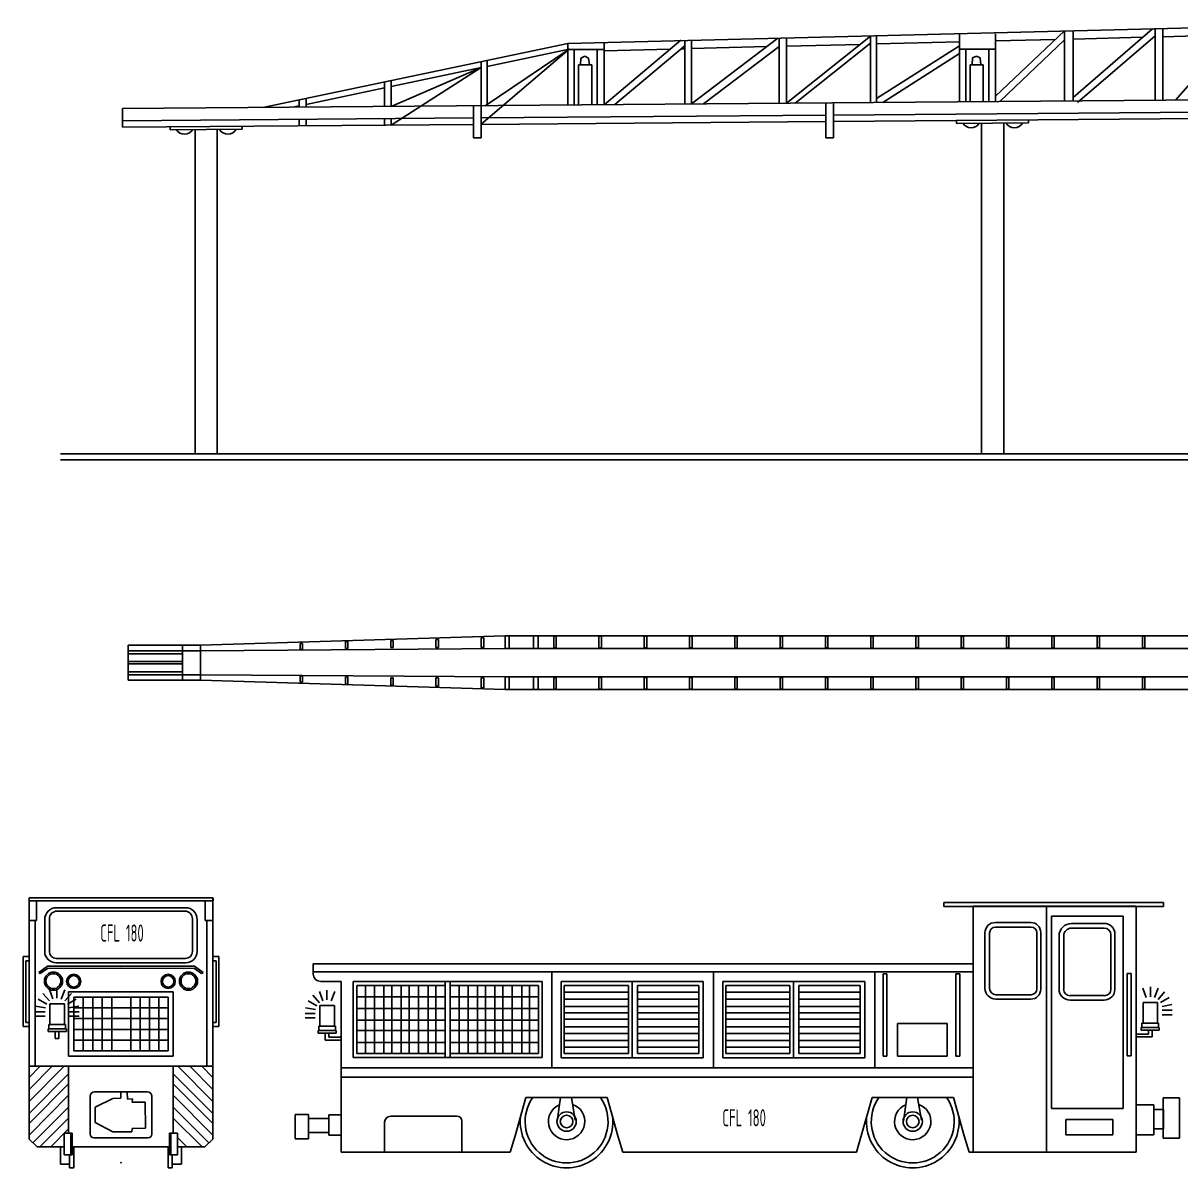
# Model space of a CAD drawing. Extents: x 232357 to 307872, y -9829 to 33775.
# Drawn here: x 232357 to 252094, y 14140 to 33662 of the extents above; entities that cross this region are included whole.
import ezdxf
from ezdxf.enums import TextEntityAlignment as Align

# ---------------------------------------------------------------- set-up
doc = ezdxf.new("R2010")
doc.units = 0
doc.header["$LTSCALE"] = 750
doc.header["$MEASUREMENT"] = 0
doc.layers.get('0').update_dxf_attribs({"linetype": 'CONTINUOUS'})
doc.styles.get("Standard").update_dxf_attribs({"font": 'eskds.shx', "width": 0.7, "oblique": 14})

msp = doc.modelspace()

# ---------------------------------------------------------------- linework, layer by layer
at = {"color": 0, "linetype": 'Continuous', "lineweight": -2}
for p, q in [((241644, 33313), (255591, 33662)), ((251611, 33562), (250258, 32395)), ((251654, 33567), (251654, 32348)), ((251788, 33567), (251788, 32348)), ((252001, 32350), (253102, 33599)), ((243567, 33371), (242261, 32271)), ((243638, 33361), (243638, 32282)), ((243749, 32283), (245222, 33403)), ((243749, 32283), (243749, 33364)), ((245246, 33403), (245246, 32295)), ((246803, 33440), (245373, 32296)), ((245373, 32296), (245373, 33406)), ((246803, 33440), (246803, 32308)), ((246906, 32309), (246906, 33443)), ((248320, 33478), (248320, 32320)), ((250110, 33528), (248936, 32414)), ((248936, 32325), (248936, 33478)), ((248936, 33358), (249958, 33384)), ((250110, 33375), (249013, 32333)), ((250110, 33528), (250110, 32336)), ((250258, 33528), (250258, 32336)), ((250258, 33391), (251447, 33421)), ((251654, 33448), (250332, 32309)), ((251788, 33429), (252978, 33459)), ((241644, 33313), (236444, 32223)), ((240168, 31938), (241664, 33216)), ((241664, 33216), (240232, 32254)), ((241664, 33216), (240269, 32924)), ((241644, 33313), (241644, 32266)), ((242261, 33212), (241644, 33212)), ((241751, 33212), (241751, 32267)), ((242142, 33212), (242142, 32270)), ((242261, 32271), (242261, 33329)), ((242261, 33191), (243387, 33220)), ((243642, 33281), (242444, 32272)), ((243575, 33224), (243638, 33226)), ((243749, 33229), (245036, 33261)), ((243955, 32285), (245246, 33266)), ((245373, 33269), (246628, 33300)), ((246803, 33323), (245521, 32297)), ((246779, 33304), (246803, 33305)), ((246906, 33307), (248320, 33343)), ((246906, 32374), (248320, 33277)), ((248936, 33216), (248320, 33216)), ((248427, 33216), (248427, 32321)), ((248818, 33216), (248818, 32324)), ((240167, 33004), (240167, 32254)), ((240269, 33025), (240269, 32248)), ((241867, 33064), (241859, 32948)), ((241934, 33098), (241867, 33064)), ((241934, 33098), (241995, 33065)), ((241995, 33065), (242011, 32948)), ((247011, 32309), (248320, 33146)), ((248543, 33068), (248535, 32951)), ((248610, 33101), (248543, 33068)), ((248610, 33101), (248671, 33069)), ((248671, 33069), (248686, 32951)), ((240167, 32903), (238633, 32241)), ((238633, 31922), (240167, 32903)), ((240167, 32903), (238633, 32581)), ((241824, 32948), (241824, 32267)), ((241824, 32948), (242050, 32948)), ((242050, 32948), (242050, 32269)), ((248500, 32951), (248500, 32322)), ((248500, 32951), (248726, 32951)), ((248726, 32951), (248726, 32323)), ((238517, 32240), (238517, 32658)), ((238633, 32241), (238633, 32682)), ((256445, 32386), (234050, 32204)), ((238517, 32557), (237181, 32277)), ((237181, 32229), (237181, 32378)), ((234050, 32204), (234050, 31885)), ((237065, 32253), (236946, 32227)), ((237065, 32228), (237065, 32354)), ((240037, 32253), (240037, 31708)), ((240168, 31708), (240168, 32254)), ((246040, 32302), (246040, 31708)), ((246172, 31708), (246172, 32303)), ((240037, 32044), (234050, 31996)), ((237065, 31910), (237065, 32020)), ((237181, 31911), (237181, 32021)), ((238517, 31923), (238517, 32032)), ((238633, 31922), (238633, 32033)), ((246040, 32093), (240168, 32045)), ((246040, 31983), (240168, 31935)), ((252440, 32145), (246172, 32094)), ((252440, 32035), (246172, 31984)), ((248271, 31953), (248272, 32001)), ((249499, 31963), (249499, 32011)), ((240037, 31934), (234050, 31885)), ((234863, 31844), (234864, 31892)), ((236091, 31854), (234863, 31844)), ((235289, 31848), (235289, 26317)), ((235665, 31851), (235665, 26317)), ((236091, 31854), (236091, 31902)), ((249499, 31963), (248271, 31953)), ((248697, 31957), (248697, 26317)), ((249074, 31960), (249074, 26317)), ((240037, 31708), (240168, 31708)), ((246040, 31708), (246172, 31708)), ((300770, 26317), (232993, 26317)), ((300770, 26213), (232993, 26213)), ((235382, 23052), (240572, 23213)), ((237892, 23118), (237851, 23118)), ((237851, 22995), (237851, 23118)), ((237892, 22995), (237892, 23118)), ((238623, 23012), (238623, 23135)), ((238664, 23135), (238623, 23135)), ((238664, 23012), (238664, 23135)), ((239436, 23152), (239395, 23152)), ((239395, 23012), (239395, 23152)), ((239436, 23012), (239436, 23152)), ((240208, 23181), (240167, 23181)), ((240167, 23012), (240167, 23181)), ((240208, 23012), (240208, 23181)), ((254915, 23213), (240572, 23213)), ((240572, 22997), (240572, 23213)), ((240641, 22997), (240641, 23213)), ((241058, 22997), (241058, 23213)), ((241135, 22997), (241135, 23213)), ((241444, 23205), (241402, 23205)), ((241402, 23007), (241402, 23205)), ((241444, 23007), (241444, 23205)), ((242174, 23007), (242174, 23205)), ((242216, 23205), (242174, 23205)), ((242216, 23007), (242216, 23205)), ((242946, 23007), (242946, 23205)), ((242988, 23205), (242946, 23205)), ((242988, 23007), (242988, 23205)), ((243760, 23205), (243718, 23205)), ((243718, 23007), (243718, 23205)), ((243760, 23007), (243760, 23205)), ((244532, 23205), (244490, 23205)), ((244490, 23007), (244490, 23205)), ((244532, 23007), (244532, 23205)), ((245304, 23205), (245262, 23205)), ((245262, 23007), (245262, 23205)), ((245304, 23007), (245304, 23205)), ((246076, 23205), (246034, 23205)), ((246034, 23007), (246034, 23205)), ((246076, 23007), (246076, 23205)), ((246848, 23205), (246806, 23205)), ((246806, 23007), (246806, 23205)), ((246848, 23007), (246848, 23205)), ((247578, 23007), (247578, 23205)), ((247619, 23205), (247578, 23205)), ((247619, 23007), (247619, 23205)), ((248350, 23007), (248350, 23205)), ((248391, 23205), (248350, 23205)), ((248391, 23007), (248391, 23205)), ((249122, 23007), (249122, 23205)), ((249163, 23205), (249122, 23205)), ((249163, 23007), (249163, 23205)), ((249894, 23007), (249894, 23205)), ((249935, 23205), (249894, 23205)), ((249935, 23007), (249935, 23205)), ((250666, 23007), (250666, 23205)), ((250707, 23205), (250666, 23205)), ((250707, 23007), (250707, 23205)), ((251438, 23007), (251438, 23205)), ((251479, 23205), (251438, 23205)), ((251479, 23007), (251479, 23205)), ((234146, 22456), (234146, 23052)), ((235382, 23052), (234146, 23052)), ((235385, 22959), (234146, 22959)), ((235072, 22908), (234146, 22908)), ((235072, 22456), (235072, 23052)), ((235382, 23052), (235382, 22456)), ((235385, 22959), (240572, 22997)), ((237120, 23084), (237079, 23084)), ((237079, 22978), (237079, 23084)), ((237120, 22978), (237079, 22978)), ((237120, 22978), (237120, 23084)), ((237892, 22995), (237851, 22995)), ((238664, 23012), (238623, 23012)), ((239436, 23012), (239395, 23012)), ((240208, 23012), (240167, 23012)), ((253881, 22997), (240572, 22997)), ((241444, 23007), (241402, 23007)), ((242216, 23007), (242174, 23007)), ((242988, 23007), (242946, 23007)), ((243760, 23007), (243718, 23007)), ((244532, 23007), (244490, 23007)), ((245304, 23007), (245262, 23007)), ((246076, 23007), (246034, 23007)), ((246848, 23007), (246806, 23007)), ((247619, 23007), (247578, 23007)), ((248391, 23007), (248350, 23007)), ((249163, 23007), (249122, 23007)), ((249935, 23007), (249894, 23007)), ((250707, 23007), (250666, 23007)), ((251479, 23007), (251438, 23007)), ((235072, 22775), (234146, 22775)), ((235072, 22733), (234146, 22733)), ((235072, 22600), (234146, 22600)), ((235385, 22549), (234146, 22549)), ((235385, 22549), (240572, 22512)), ((237079, 22530), (237079, 22424)), ((237120, 22530), (237079, 22530)), ((237120, 22530), (237120, 22424)), ((237892, 22513), (237851, 22513)), ((237851, 22513), (237851, 22390)), ((237892, 22513), (237892, 22390)), ((253881, 22512), (240572, 22512)), ((240572, 22512), (240572, 22295)), ((240641, 22512), (240641, 22295)), ((241058, 22512), (241058, 22295)), ((241135, 22512), (241135, 22295)), ((241402, 22501), (241402, 22303)), ((241444, 22501), (241402, 22501)), ((241444, 22501), (241444, 22303)), ((242174, 22501), (242174, 22303)), ((242216, 22501), (242174, 22501)), ((242216, 22501), (242216, 22303)), ((242988, 22501), (242946, 22501)), ((242946, 22501), (242946, 22303)), ((242988, 22501), (242988, 22303)), ((243718, 22501), (243718, 22303)), ((243760, 22501), (243718, 22501)), ((243760, 22501), (243760, 22303)), ((244490, 22501), (244490, 22303)), ((244532, 22501), (244490, 22501)), ((244532, 22501), (244532, 22303)), ((245262, 22501), (245262, 22303)), ((245304, 22501), (245262, 22501)), ((245304, 22501), (245304, 22303)), ((246034, 22501), (246034, 22303)), ((246076, 22501), (246034, 22501)), ((246076, 22501), (246076, 22303)), ((246806, 22501), (246806, 22303)), ((246848, 22501), (246806, 22501)), ((246848, 22501), (246848, 22303)), ((247619, 22501), (247578, 22501)), ((247578, 22501), (247578, 22303)), ((247619, 22501), (247619, 22303)), ((248391, 22501), (248350, 22501)), ((248350, 22501), (248350, 22303)), ((248391, 22501), (248391, 22303)), ((249163, 22501), (249122, 22501)), ((249122, 22501), (249122, 22303)), ((249163, 22501), (249163, 22303)), ((249935, 22501), (249894, 22501)), ((249894, 22501), (249894, 22303)), ((249935, 22501), (249935, 22303)), ((250707, 22501), (250666, 22501)), ((250666, 22501), (250666, 22303)), ((250707, 22501), (250707, 22303)), ((251479, 22501), (251438, 22501)), ((251438, 22501), (251438, 22303)), ((251479, 22501), (251479, 22303)), ((235382, 22456), (234146, 22456)), ((235382, 22456), (240572, 22295)), ((235382, 22456), (240572, 22295)), ((237120, 22424), (237079, 22424)), ((237892, 22390), (237851, 22390)), ((238623, 22496), (238623, 22373)), ((238664, 22496), (238623, 22496)), ((238664, 22373), (238623, 22373)), ((238664, 22496), (238664, 22373)), ((239395, 22496), (239395, 22356)), ((239436, 22496), (239395, 22496)), ((239436, 22356), (239395, 22356)), ((239436, 22496), (239436, 22356)), ((240167, 22496), (240167, 22328)), ((240208, 22496), (240167, 22496)), ((240208, 22328), (240167, 22328)), ((240208, 22496), (240208, 22328)), ((241444, 22303), (241402, 22303)), ((242216, 22303), (242174, 22303)), ((242988, 22303), (242946, 22303)), ((243760, 22303), (243718, 22303)), ((244532, 22303), (244490, 22303)), ((245304, 22303), (245262, 22303)), ((246076, 22303), (246034, 22303)), ((246848, 22303), (246806, 22303)), ((247619, 22303), (247578, 22303)), ((248391, 22303), (248350, 22303)), ((249163, 22303), (249122, 22303)), ((249935, 22303), (249894, 22303)), ((250707, 22303), (250666, 22303)), ((251479, 22303), (251438, 22303)), ((254915, 22295), (240572, 22295))]:
    msp.add_line(p, q, dxfattribs=at)
at = {"color": 0, "lineweight": -2}
for p, q in [((232457, 18745), (234024, 18745)), ((232457, 18745), (234024, 18745)), ((232457, 18692), (232457, 18745)), ((232457, 15873), (232457, 18745)), ((234024, 18692), (232457, 18692)), ((232457, 18359), (232457, 18692)), ((232457, 18692), (232586, 18692)), ((232586, 18692), (232586, 18359)), ((234024, 18576), (232923, 18576)), ((235591, 18745), (234024, 18745)), ((235591, 18745), (234024, 18745)), ((234024, 18692), (235591, 18692)), ((234024, 18576), (235125, 18576)), ((235461, 18692), (235461, 18359)), ((235591, 18692), (235461, 18692)), ((235591, 18692), (235591, 18745)), ((235591, 15873), (235591, 18745)), ((235591, 18359), (235591, 18692)), ((235598, 18745), (235598, 18692)), ((235598, 18745), (235598, 18692)), ((248052, 18596), (248052, 18664)), ((248052, 18664), (251798, 18664)), ((251798, 18596), (248052, 18596)), ((248553, 18600), (248553, 14409)), ((251332, 18600), (248553, 18600)), ((249801, 18596), (249801, 14409)), ((251332, 14409), (251332, 18600)), ((251798, 18664), (251798, 18596)), ((232457, 15873), (232457, 18359)), ((232457, 18359), (232561, 18359)), ((232586, 18359), (232457, 18359)), ((232561, 18359), (232561, 15873)), ((232725, 18378), (232725, 17829)), ((232804, 18389), (232804, 17827)), ((234024, 18520), (232934, 18520)), ((234024, 18520), (235113, 18520)), ((235244, 18389), (235244, 17827)), ((235323, 18378), (235323, 17829)), ((235461, 18359), (235591, 18359)), ((235487, 18359), (235487, 15873)), ((235591, 18359), (235487, 18359)), ((235591, 15873), (235591, 18359)), ((249887, 15150), (249887, 18431)), ((249887, 18431), (251111, 18431)), ((251111, 18431), (251111, 15150)), ((248932, 18324), (249538, 18324)), ((248932, 18245), (249544, 18245)), ((250231, 18308), (250782, 18308)), ((250231, 18229), (250787, 18229)), ((248755, 17203), (248755, 18146)), ((248833, 17201), (248833, 18146)), ((249639, 18150), (249639, 17191)), ((249706, 18156), (249706, 17187)), ((250018, 17189), (250018, 18095)), ((250097, 17187), (250097, 18095)), ((250902, 18115), (250902, 17187)), ((250969, 18121), (250969, 17183)), ((232357, 17743), (232357, 16548)), ((232457, 17743), (232357, 17743)), ((232401, 17669), (232401, 16621)), ((232457, 17669), (232401, 17669)), ((232457, 16548), (232457, 17743)), ((232457, 16621), (232457, 17669)), ((232770, 17579), (232623, 17470)), ((234024, 17580), (232770, 17579)), ((232918, 17636), (234024, 17636)), ((232921, 17710), (234024, 17710)), ((235127, 17710), (234024, 17710)), ((235130, 17636), (234024, 17636)), ((234024, 17580), (235277, 17579)), ((235277, 17579), (235425, 17470)), ((235591, 16548), (235591, 17743)), ((235591, 17743), (235691, 17743)), ((235591, 16621), (235591, 17669)), ((235591, 17669), (235647, 17669)), ((235647, 17669), (235647, 16621)), ((235691, 17743), (235691, 16548)), ((237303, 17617), (237303, 17444)), ((237781, 17617), (237303, 17617)), ((237781, 17617), (248553, 17617)), ((248553, 17617), (248553, 14409)), ((232649, 17456), (232623, 17470)), ((232770, 17542), (232649, 17456)), ((234024, 17544), (232770, 17542)), ((234024, 17544), (235277, 17542)), ((235277, 17542), (235399, 17456)), ((235399, 17456), (235425, 17470)), ((237303, 17482), (248553, 17482)), ((241372, 17482), (241372, 15845)), ((244124, 17482), (244124, 15845)), ((246876, 17482), (246876, 15845)), ((247018, 16045), (247018, 17449)), ((247018, 17449), (247084, 17449)), ((247084, 17449), (247084, 16045)), ((248259, 16045), (248259, 17449)), ((248259, 17449), (248324, 17449)), ((248324, 17449), (248324, 16045)), ((251181, 16049), (251181, 17453)), ((251181, 17453), (251247, 17453)), ((251247, 17453), (251247, 16049)), ((232863, 17020), (232805, 17179)), ((232931, 17032), (232931, 17201)), ((233007, 17019), (233065, 17178)), ((237429, 17317), (237781, 17317)), ((237534, 17003), (237534, 17173)), ((237781, 14409), (237781, 17317)), ((237984, 17317), (239639, 17317)), ((237984, 16021), (237984, 17317)), ((238044, 17252), (239550, 17252)), ((238044, 16090), (238044, 17252)), ((238194, 16090), (238194, 17252)), ((238349, 16090), (238349, 17252)), ((238506, 16090), (238506, 17252)), ((238644, 16090), (238644, 17252)), ((238802, 16090), (238802, 17252)), ((238940, 16090), (238940, 17252)), ((239097, 16090), (239097, 17252)), ((239264, 16090), (239264, 17252)), ((239393, 16090), (239393, 17252)), ((239550, 16021), (239550, 17317)), ((239639, 16090), (239639, 17317)), ((239639, 17317), (241204, 17317)), ((239639, 17252), (241145, 17252)), ((239639, 16090), (239639, 17252)), ((239639, 16021), (239639, 17252)), ((239639, 17252), (241143, 17252)), ((239789, 16090), (239789, 17252)), ((239944, 16090), (239944, 17252)), ((240101, 16090), (240101, 17252)), ((240239, 16090), (240239, 17252)), ((240397, 16090), (240397, 17252)), ((240535, 16090), (240535, 17252)), ((240692, 16090), (240692, 17252)), ((240860, 16090), (240860, 17252)), ((240988, 16090), (240988, 17252)), ((241143, 17252), (241143, 16090)), ((241204, 17317), (241204, 16021)), ((241531, 16017), (241531, 17316)), ((241531, 17316), (243951, 17316)), ((241583, 16088), (241583, 17251)), ((241583, 17251), (242676, 17251)), ((241583, 16088), (241583, 17251)), ((242676, 16088), (242676, 17251)), ((242741, 16017), (242741, 17316)), ((242829, 17251), (243875, 17251)), ((242829, 16088), (242829, 17251)), ((242829, 16088), (242829, 17251)), ((242829, 17251), (243875, 17251)), ((242829, 16088), (242829, 17251)), ((243875, 17251), (243875, 16088)), ((243951, 17316), (243951, 16017)), ((244283, 16017), (244283, 17316)), ((244283, 17316), (246704, 17316)), ((244336, 16088), (244336, 17251)), ((244336, 17251), (245429, 17251)), ((244336, 16088), (244336, 17251)), ((245429, 16088), (245429, 17251)), ((245493, 16017), (245493, 17316)), ((245581, 17251), (246627, 17251)), ((245581, 16088), (245581, 17251)), ((245581, 16088), (245581, 17251)), ((245581, 17251), (246627, 17251)), ((245581, 16088), (245581, 17251)), ((246627, 17251), (246627, 16088)), ((246704, 17316), (246704, 16017)), ((251503, 17044), (251445, 17203)), ((251579, 17058), (251579, 17227)), ((251647, 17046), (251705, 17205)), ((232759, 16933), (232613, 17018)), ((232804, 16986), (232695, 17116)), ((233070, 16986), (233179, 17116)), ((233115, 16933), (233261, 17018)), ((233131, 17140), (233131, 16046)), ((234024, 17140), (233131, 17140)), ((233218, 17053), (233218, 16135)), ((234024, 17053), (233218, 17053)), ((233379, 17053), (233379, 16135)), ((233542, 17053), (233542, 16135)), ((233706, 17053), (233706, 16135)), ((233866, 17053), (233866, 16135)), ((234024, 17140), (234917, 17140)), ((234024, 17053), (234829, 17053)), ((234193, 17053), (234193, 16135)), ((234349, 17053), (234349, 16135)), ((234509, 17053), (234509, 16135)), ((234672, 17053), (234672, 16135)), ((234829, 17053), (234829, 16135)), ((234917, 17140), (234917, 16046)), ((237362, 16904), (237216, 16989)), ((237407, 16957), (237298, 17087)), ((237466, 16991), (237408, 17150)), ((237610, 16990), (237668, 17149)), ((238044, 17058), (239550, 17058)), ((239639, 17058), (241145, 17058)), ((241583, 17134), (242676, 17134)), ((241583, 17016), (242676, 17016)), ((242829, 17134), (243875, 17134)), ((242829, 17016), (243875, 17016)), ((244336, 17134), (245429, 17134)), ((244336, 17016), (245429, 17016)), ((245581, 17134), (246627, 17134)), ((245581, 17016), (246627, 17016)), ((249536, 17017), (248940, 17017)), ((249540, 17092), (248942, 17092)), ((250787, 17002), (250205, 17002)), ((250791, 17077), (250207, 17077)), ((251332, 16468), (251332, 16993)), ((251706, 17011), (251815, 17141)), ((251750, 16959), (251897, 17043)), ((232733, 16802), (232564, 16802)), ((232736, 16869), (232569, 16898)), ((232814, 16583), (232814, 16935)), ((232814, 16935), (233060, 16935)), ((233060, 16935), (233060, 16583)), ((233138, 16869), (233305, 16898)), ((233141, 16802), (233311, 16802)), ((234829, 16869), (233218, 16869)), ((237339, 16840), (237172, 16869)), ((237417, 16554), (237417, 16906)), ((237417, 16906), (237663, 16906)), ((237663, 16906), (237663, 16554)), ((237781, 16414), (237781, 16939)), ((238044, 16858), (239550, 16858)), ((239639, 16858), (241145, 16858)), ((241583, 16893), (242676, 16893)), ((241583, 16786), (242676, 16786)), ((242829, 16893), (243875, 16893)), ((242829, 16786), (243875, 16786)), ((244336, 16893), (245429, 16893)), ((244336, 16786), (245429, 16786)), ((245581, 16893), (246627, 16893)), ((245581, 16786), (246627, 16786)), ((251450, 16961), (251450, 16609)), ((251696, 16961), (251450, 16961)), ((251696, 16609), (251696, 16961)), ((251774, 16894), (251941, 16924)), ((251777, 16828), (251946, 16828)), ((232401, 16621), (232457, 16621)), ((232733, 16725), (232564, 16725)), ((232796, 16511), (232796, 16583)), ((232796, 16583), (233080, 16583)), ((233060, 16583), (232814, 16583)), ((233080, 16583), (233080, 16511)), ((233141, 16725), (233311, 16725)), ((234829, 16686), (233218, 16686)), ((235647, 16621), (235591, 16621)), ((237336, 16773), (237167, 16773)), ((237336, 16696), (237167, 16696)), ((238044, 16661), (239550, 16661)), ((239639, 16661), (241145, 16661)), ((241583, 16676), (242676, 16676)), ((242829, 16676), (243875, 16676)), ((244336, 16676), (245429, 16676)), ((245581, 16676), (246627, 16676)), ((247263, 16045), (247263, 16600)), ((247263, 16600), (248112, 16600)), ((248112, 16600), (248112, 16045)), ((251430, 16609), (251430, 16536)), ((251714, 16609), (251430, 16609)), ((251450, 16609), (251696, 16609)), ((251714, 16536), (251714, 16609)), ((251777, 16751), (251946, 16751)), ((232357, 16548), (232457, 16548)), ((232786, 16464), (232786, 16511)), ((232786, 16511), (233093, 16511)), ((233093, 16464), (232786, 16464)), ((233080, 16511), (232796, 16511)), ((232902, 16464), (232902, 16346)), ((232964, 16464), (232902, 16464)), ((232902, 16395), (232902, 16464)), ((232902, 16464), (232964, 16464)), ((232902, 16346), (232902, 16395)), ((232964, 16346), (232964, 16464)), ((232964, 16464), (232964, 16395)), ((233093, 16511), (233093, 16464)), ((234829, 16498), (233218, 16498)), ((235691, 16548), (235591, 16548)), ((237389, 16435), (237389, 16482)), ((237389, 16482), (237696, 16482)), ((237696, 16435), (237389, 16435)), ((237399, 16482), (237399, 16554)), ((237399, 16554), (237683, 16554)), ((237683, 16482), (237399, 16482)), ((237663, 16554), (237417, 16554)), ((237505, 16366), (237505, 16435)), ((237505, 16435), (237567, 16435)), ((237567, 16435), (237567, 16366)), ((237683, 16554), (237683, 16482)), ((237696, 16482), (237696, 16435)), ((238044, 16484), (239550, 16484)), ((239639, 16484), (241145, 16484)), ((241583, 16546), (242676, 16546)), ((241583, 16429), (242676, 16429)), ((242829, 16546), (243875, 16546)), ((242829, 16429), (243875, 16429)), ((244336, 16546), (245429, 16546)), ((244336, 16429), (245429, 16429)), ((245581, 16546), (246627, 16546)), ((245581, 16429), (246627, 16429)), ((251545, 16420), (251332, 16420)), ((251332, 16420), (251332, 16372)), ((251416, 16536), (251416, 16490)), ((251724, 16536), (251416, 16536)), ((251416, 16490), (251724, 16490)), ((251430, 16536), (251714, 16536)), ((251545, 16490), (251545, 16420)), ((251607, 16490), (251545, 16490)), ((251607, 16420), (251607, 16490)), ((251607, 16372), (251607, 16420)), ((251724, 16490), (251724, 16536)), ((232902, 16346), (232964, 16346)), ((234829, 16318), (233218, 16318)), ((237505, 16317), (237505, 16366)), ((237781, 16317), (237505, 16317)), ((237567, 16366), (237781, 16366)), ((237781, 16366), (237781, 16317)), ((238044, 16277), (239550, 16277)), ((239639, 16277), (241145, 16277)), ((241583, 16311), (242676, 16311)), ((241583, 16200), (242676, 16200)), ((242829, 16311), (243875, 16311)), ((242829, 16200), (243875, 16200)), ((244336, 16311), (245429, 16311)), ((244336, 16200), (245429, 16200)), ((245581, 16311), (246627, 16311)), ((245581, 16200), (246627, 16200)), ((251332, 16372), (251607, 16372)), ((233131, 16046), (234024, 16046)), ((233218, 16135), (234024, 16135)), ((234829, 16135), (234024, 16135)), ((234917, 16046), (234024, 16046)), ((239639, 16021), (237984, 16021)), ((239550, 16090), (238044, 16090)), ((241145, 16090), (239639, 16090)), ((241143, 16090), (239639, 16090)), ((241204, 16021), (239639, 16021)), ((243951, 16017), (241531, 16017)), ((242676, 16088), (241583, 16088)), ((243875, 16088), (242829, 16088)), ((243875, 16088), (242829, 16088)), ((246704, 16017), (244283, 16017)), ((245429, 16088), (244336, 16088)), ((246627, 16088), (245581, 16088)), ((246627, 16088), (245581, 16088)), ((247084, 16045), (247018, 16045)), ((248112, 16045), (247263, 16045)), ((248324, 16045), (248259, 16045)), ((251247, 16049), (251181, 16049)), ((234024, 15873), (232457, 15873)), ((233056, 15873), (232457, 15271)), ((232850, 15873), (232457, 15478)), ((232647, 15873), (232457, 15682)), ((232457, 14630), (232457, 15873)), ((232457, 15873), (233132, 15873)), ((232561, 15873), (232457, 15873)), ((233132, 15873), (233132, 14733)), ((233132, 14733), (233132, 15873)), ((233132, 15873), (234915, 15873)), ((234024, 15873), (235591, 15873)), ((234916, 14733), (234916, 15873)), ((234916, 15873), (234916, 14733)), ((235591, 15873), (234916, 15873)), ((234992, 15873), (235591, 15271)), ((235198, 15873), (235591, 15478)), ((235401, 15873), (235591, 15682)), ((235487, 15873), (235591, 15873)), ((235591, 14630), (235591, 15873)), ((237781, 15845), (248553, 15845)), ((233132, 15744), (232457, 15066)), ((234916, 15744), (235591, 15066)), ((237781, 15687), (248553, 15687)), ((233132, 15573), (232457, 14895)), ((234024, 15438), (233575, 15438)), ((234024, 15438), (234024, 15326)), ((234131, 15438), (234024, 15438)), ((234024, 15438), (234473, 15438)), ((234134, 15312), (234131, 15438)), ((234916, 15573), (235591, 14895)), ((233138, 15384), (232457, 14699)), ((233497, 15360), (233497, 14715)), ((233884, 15323), (233585, 15177)), ((234024, 15326), (233884, 15323)), ((234222, 15316), (234134, 15312)), ((234218, 15260), (234222, 15316)), ((234436, 15261), (234218, 15260)), ((234441, 14815), (234436, 15261)), ((234551, 15360), (234551, 14715)), ((234910, 15384), (235591, 14699)), ((240745, 14688), (240928, 15338)), ((240928, 15338), (241620, 15338)), ((241462, 14938), (241520, 15338)), ((242315, 15338), (241623, 15338)), ((241770, 14954), (241703, 15338)), ((242498, 14688), (242315, 15338)), ((246646, 14688), (246829, 15338)), ((246829, 15338), (247521, 15338)), ((247363, 14938), (247421, 15338)), ((248216, 15338), (247525, 15338)), ((247671, 14954), (247605, 15338)), ((248400, 14688), (248216, 15338)), ((251332, 14704), (251332, 15217)), ((251332, 15217), (251632, 15217)), ((251632, 15217), (251632, 14704)), ((251794, 14645), (251794, 15332)), ((251794, 15332), (252070, 15332)), ((252070, 15332), (252070, 14645)), ((233132, 15175), (232524, 14564)), ((233585, 15177), (233586, 14914)), ((234916, 15175), (235523, 14564)), ((236995, 14637), (236995, 15048)), ((236995, 15048), (237220, 15048)), ((237220, 15048), (237220, 14637)), ((237567, 15044), (237567, 14700)), ((237781, 15044), (237567, 15044)), ((237781, 14700), (237781, 15044)), ((239753, 15021), (238623, 15021)), ((251111, 15150), (249887, 15150)), ((251632, 14803), (251632, 15135)), ((251632, 15135), (251798, 15135)), ((251798, 15135), (251798, 14803)), ((233132, 14990), (232642, 14497)), ((233586, 14914), (233885, 14754)), ((234208, 14755), (234216, 14810)), ((234216, 14810), (234441, 14815)), ((234916, 14990), (235406, 14497)), ((237220, 14981), (237220, 14744)), ((237567, 14981), (237220, 14981)), ((237567, 14744), (237567, 14981)), ((238519, 14917), (238519, 14409)), ((239836, 14409), (239836, 14938)), ((250136, 14704), (250136, 14965)), ((250136, 14965), (250934, 14965)), ((250934, 14965), (250934, 14704)), ((232457, 14630), (232594, 14497)), ((233132, 14803), (232828, 14497)), ((233057, 14361), (233057, 14733)), ((233057, 14733), (233195, 14733)), ((233171, 14733), (233171, 14361)), ((233195, 14733), (233171, 14733)), ((233195, 14361), (233195, 14733)), ((233195, 14733), (233195, 14361)), ((233562, 14650), (234024, 14650)), ((233885, 14754), (234208, 14755)), ((234486, 14650), (234024, 14650)), ((234853, 14361), (234853, 14733)), ((234853, 14733), (234877, 14733)), ((234853, 14733), (234853, 14361)), ((234991, 14733), (234853, 14733)), ((234877, 14733), (234877, 14361)), ((234991, 14361), (234991, 14733)), ((234991, 14656), (235149, 14497)), ((235591, 14630), (235454, 14497)), ((237220, 14637), (236995, 14637)), ((237220, 14744), (237567, 14744)), ((237567, 14700), (237781, 14700)), ((240661, 14409), (240745, 14688)), ((242582, 14409), (242498, 14688)), ((246563, 14409), (246646, 14688)), ((248483, 14409), (248400, 14688)), ((250934, 14704), (250136, 14704)), ((251632, 14704), (251332, 14704)), ((251798, 14803), (251632, 14803)), ((252070, 14645), (251794, 14645)), ((233057, 14497), (232594, 14497)), ((232992, 14497), (233057, 14497)), ((232992, 14204), (232992, 14497)), ((234024, 14497), (233195, 14497)), ((233195, 14497), (233220, 14497)), ((233220, 14497), (233220, 14140)), ((234024, 14497), (234853, 14497)), ((234853, 14497), (234828, 14497)), ((234828, 14497), (234828, 14140)), ((235055, 14497), (234991, 14497)), ((235022, 14497), (235454, 14497)), ((235055, 14204), (235055, 14497)), ((240661, 14409), (237781, 14409)), ((238519, 14409), (239836, 14409)), ((246563, 14409), (242582, 14409)), ((248553, 14409), (248483, 14409)), ((248553, 14409), (251332, 14409)), ((233195, 14361), (233057, 14361)), ((233148, 14140), (233148, 14361)), ((233148, 14361), (233148, 14204)), ((233171, 14361), (233195, 14361)), ((234877, 14361), (234853, 14361)), ((234853, 14361), (234991, 14361)), ((234899, 14140), (234899, 14361)), ((234899, 14361), (234899, 14204)), ((233148, 14204), (232992, 14204)), ((233220, 14140), (233148, 14140)), ((234828, 14140), (234899, 14140)), ((234899, 14204), (235055, 14204))]:
    msp.add_line(p, q, dxfattribs=at)
for centre, radius in [((232873, 17324), 155), ((232873, 17324), 155), ((232873, 17324), 127), ((233219, 17320), 121), ((233219, 17320), 121), ((233219, 17320), 97.5), ((234829, 17320), 121), ((234829, 17320), 121), ((234829, 17320), 97.5), ((235175, 17324), 155), ((235175, 17324), 155), ((235175, 17324), 127), ((241622, 14930), 165), ((241622, 14930), 107), ((247523, 14930), 165), ((247523, 14930), 107)]:
    msp.add_circle(centre, radius, dxfattribs=at)
at = {"color": 0, "linetype": 'Continuous', "lineweight": -2}
for centre, start, end in [((235109, 31933), 212.2834, 328.6497), ((235846, 31933), 209.8595, 331.0737), ((248517, 32042), 212.2834, 328.6497), ((249254, 32042), 209.8595, 331.0737)]:
    msp.add_arc(centre, 165, start, end, dxfattribs=at)
at = {"color": 0, "lineweight": -2}
for centre, radius, start, end in [((232923, 18378), 198, 90, 180), ((235125, 18378), 198, 0, 90), ((232934, 18389), 130, 90, 180), ((235113, 18389), 130, 0, 90), ((248932, 18146), 178, 90, 180), ((248932, 18146), 98.7, 90, 180), ((249538, 18156), 168, 0, 90), ((249544, 18150), 94.7, 0, 90), ((250231, 18095), 213, 90, 180), ((250231, 18095), 134, 90, 180), ((250782, 18121), 188, 0, 90), ((250787, 18115), 114, 0, 90), ((232918, 17829), 193, 180, 270), ((232921, 17827), 116, 180, 270), ((235127, 17827), 116, 270, 0), ((235130, 17829), 193, 270, 0), ((237429, 17444), 126, 180, 270), ((248940, 17203), 186, 180, 270), ((248942, 17201), 109, 180, 270), ((249536, 17187), 170, 270, 0), ((249540, 17191), 98.7, 270, 0), ((250205, 17189), 188, 180, 270), ((250207, 17187), 111, 180, 270), ((250787, 17183), 182, 270, 0), ((250791, 17187), 111, 270, 0), ((233575, 15360), 78, 90, 180), ((234473, 15360), 78, 0, 90), ((241622, 14930), 707, 144.8127, 35.1873), ((241622, 14930), 310, 112.6284, 70.8679), ((247523, 14930), 707, 144.8127, 35.1873), ((247523, 14930), 310, 112.6284, 70.8679), ((238623, 14917), 104, 90, 180), ((239753, 14938), 83.4, 0, 90), ((241622, 14930), 790, 174.3532, 5.6468), ((247523, 14930), 790, 174.3532, 5.6468), ((233562, 14715), 64.6, 180, 270), ((234486, 14715), 64.6, 270, 0)]:
    msp.add_arc(centre, radius, start, end, dxfattribs=at)
msp.add_point((234024, 14228), dxfattribs=at)

# ---------------------------------------------------------------- texts
at = {"color": 0, "lineweight": -2, "width": 0.666667}
for p in [(234042, 18145), (244649, 14994)]:
    msp.add_text('CFL 180', height=291.8, dxfattribs=at).set_placement(p, align=Align.MIDDLE)

doc.saveas('drawing.dxf')
